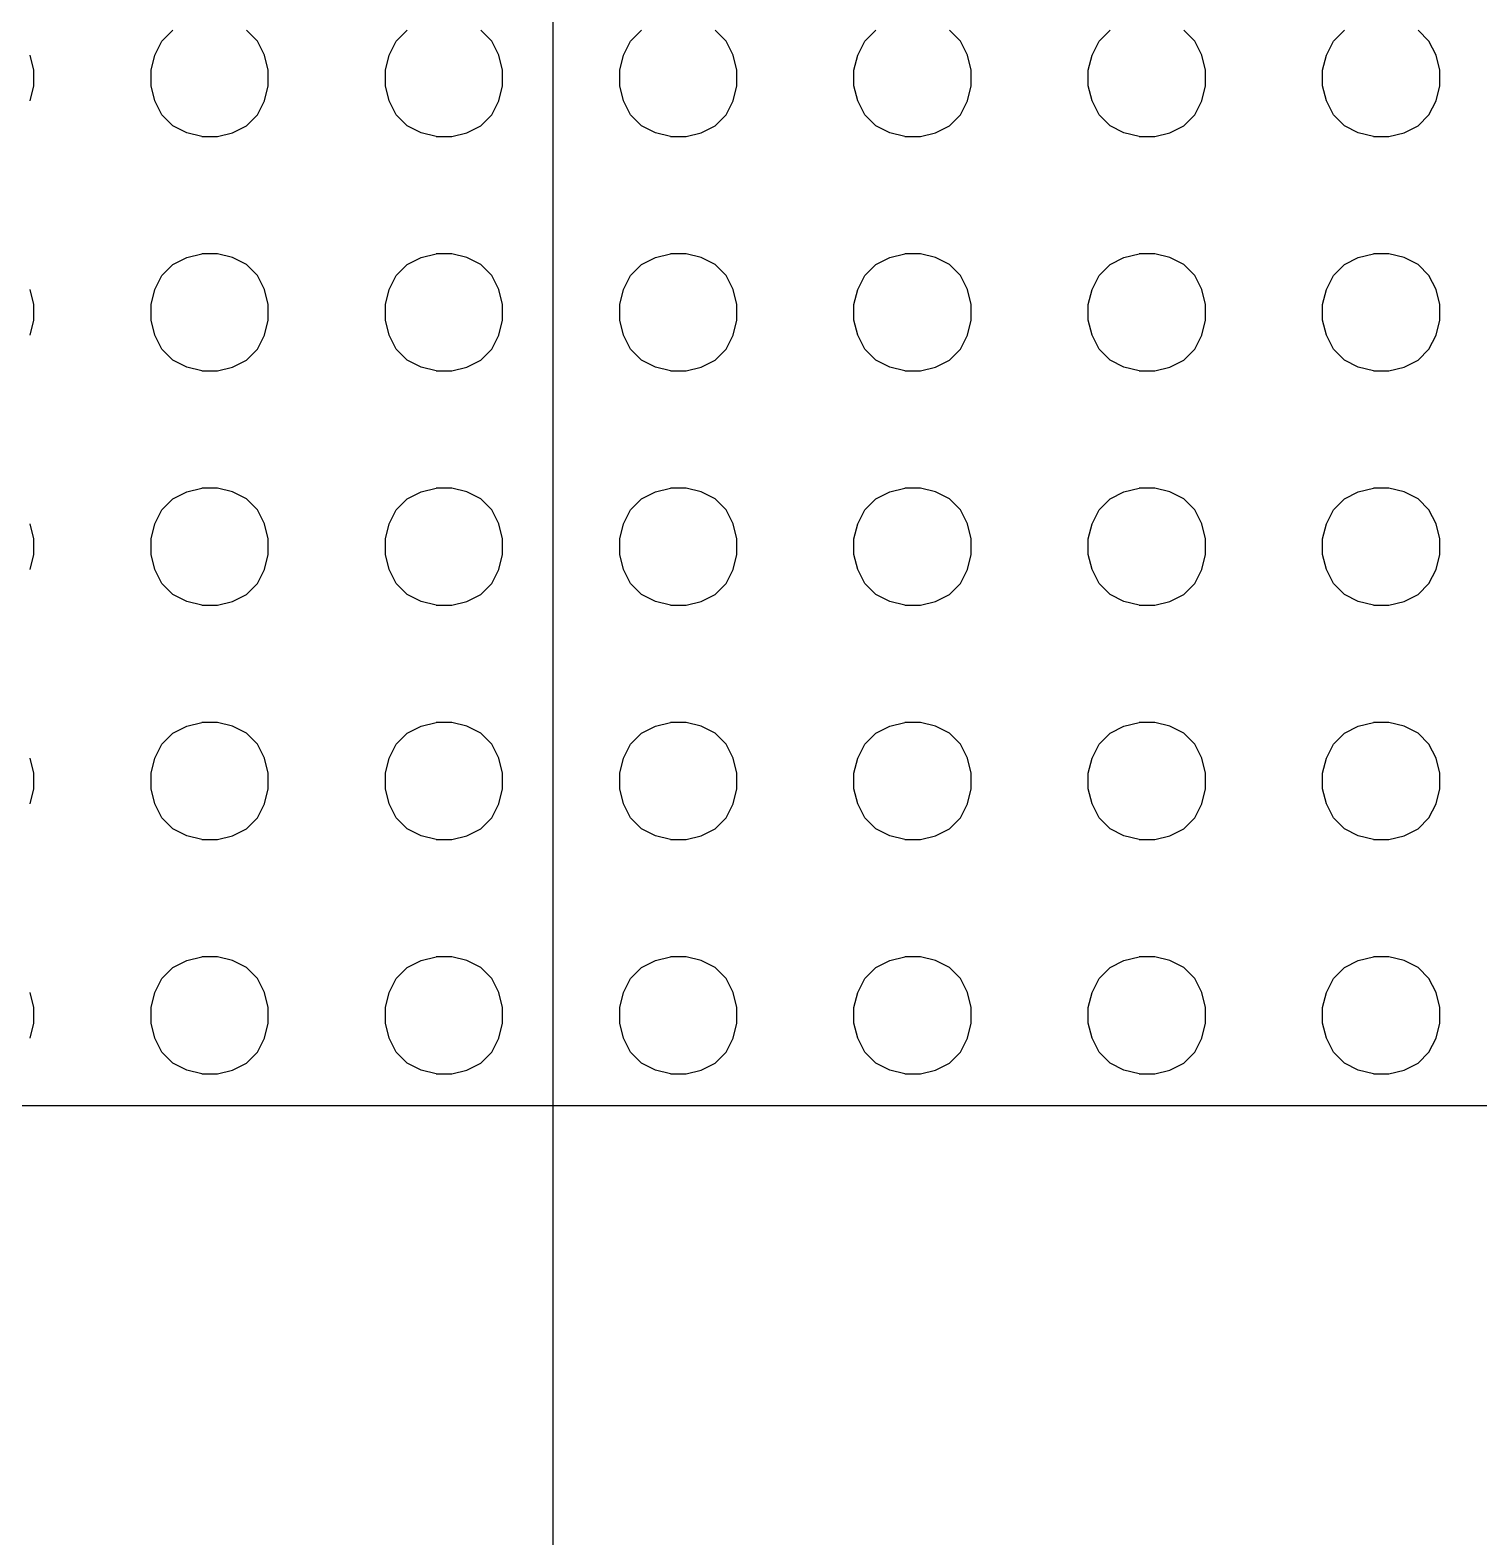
# Model space of a CAD drawing. Header units: inches. Extents: x -1316 to 22433, y -200 to 8737.
# Drawn here: x 153.516 to 155.369, y 564.681 to 566.609 of the extents above; entities that cross this region are included whole.
import ezdxf

# ---------------------------------------------------------------- set-up
doc = ezdxf.new("R2010")
doc.units = ezdxf.units.IN
doc.header["$LTSCALE"] = 10
doc.header["$MEASUREMENT"] = 0
doc.layers.get('0').update_dxf_attribs({"linetype": 'CONTINUOUS'})
for name, color, linetype in [('HATCH', 5, 'CONTINUOUS'), ('S-HDWR', 104, 'CONTINUOUS'), ('S-ROOF', 2, 'CONTINUOUS'), ('S-WALL', 6, 'CONTINUOUS'), ('WALL', 7, 'CONTINUOUS')]:
    doc.layers.add(name, color=color, linetype=linetype)

# ---------------------------------------------------------------- blocks, each defined once
blk = doc.blocks.new('*X345')
at = {"color": 0}
for p, q in [((313.2773, 23.9105), (313.2914, 23.9246)), ((313.3997, 23.9105), (313.3856, 23.9246)), ((313.577, 23.9105), (313.5911, 23.9246)), ((313.6994, 23.9105), (313.6853, 23.9246)), ((313.8767, 23.9105), (313.8908, 23.9246)), ((313.9991, 23.9105), (313.985, 23.9246)), ((314.1765, 23.9105), (314.1906, 23.9246)), ((314.2989, 23.9105), (314.2848, 23.9246)), ((314.4762, 23.9105), (314.4903, 23.9246)), ((314.5986, 23.9105), (314.5845, 23.9246)), ((314.776, 23.9105), (314.79, 23.9246)), ((314.8983, 23.9105), (314.8843, 23.9246)), ((313.2684, 23.8927), (313.2773, 23.9105)), ((313.4086, 23.8927), (313.3997, 23.9105)), ((313.5681, 23.8927), (313.577, 23.9105)), ((313.7083, 23.8927), (313.6994, 23.9105)), ((313.8678, 23.8927), (313.8767, 23.9105)), ((314.008, 23.8927), (313.9991, 23.9105)), ((314.1676, 23.8927), (314.1765, 23.9105)), ((314.3078, 23.8927), (314.2989, 23.9105)), ((314.4673, 23.8927), (314.4762, 23.9105)), ((314.6075, 23.8927), (314.5986, 23.9105)), ((314.767, 23.8927), (314.776, 23.9105)), ((314.9073, 23.8927), (314.8983, 23.9105)), ((313.1137, 23.8734), (313.1088, 23.8927)), ((313.2635, 23.8734), (313.2684, 23.8927)), ((313.4134, 23.8734), (313.4086, 23.8927)), ((313.5633, 23.8734), (313.5681, 23.8927)), ((313.7131, 23.8734), (313.7083, 23.8927)), ((313.863, 23.8734), (313.8678, 23.8927)), ((314.0129, 23.8734), (314.008, 23.8927)), ((314.1627, 23.8734), (314.1676, 23.8927)), ((314.3126, 23.8734), (314.3078, 23.8927)), ((314.4625, 23.8734), (314.4673, 23.8927)), ((314.6123, 23.8734), (314.6075, 23.8927)), ((314.7622, 23.8734), (314.767, 23.8927)), ((314.9121, 23.8734), (314.9073, 23.8927)), ((313.1137, 23.8535), (313.1137, 23.8734)), ((313.2635, 23.8535), (313.2635, 23.8734)), ((313.4134, 23.8535), (313.4134, 23.8734)), ((313.5633, 23.8535), (313.5633, 23.8734)), ((313.7131, 23.8535), (313.7131, 23.8734)), ((313.863, 23.8535), (313.863, 23.8734)), ((314.0129, 23.8535), (314.0129, 23.8734)), ((314.1627, 23.8535), (314.1627, 23.8734)), ((314.3126, 23.8535), (314.3126, 23.8734)), ((314.4625, 23.8535), (314.4625, 23.8734)), ((314.6123, 23.8535), (314.6123, 23.8734)), ((314.7622, 23.8535), (314.7622, 23.8734)), ((314.9121, 23.8535), (314.9121, 23.8734)), ((313.1088, 23.8341), (313.1137, 23.8535)), ((313.2684, 23.8341), (313.2635, 23.8535)), ((313.4086, 23.8341), (313.4134, 23.8535)), ((313.5681, 23.8341), (313.5633, 23.8535)), ((313.7083, 23.8341), (313.7131, 23.8535)), ((313.8678, 23.8341), (313.863, 23.8535)), ((314.008, 23.8341), (314.0129, 23.8535)), ((314.1676, 23.8341), (314.1627, 23.8535)), ((314.3078, 23.8341), (314.3126, 23.8535)), ((314.4673, 23.8341), (314.4625, 23.8535)), ((314.6075, 23.8341), (314.6123, 23.8535)), ((314.767, 23.8341), (314.7622, 23.8535)), ((314.9073, 23.8341), (314.9121, 23.8535)), ((313.2773, 23.8163), (313.2684, 23.8341)), ((313.3997, 23.8163), (313.4086, 23.8341)), ((313.577, 23.8163), (313.5681, 23.8341)), ((313.6994, 23.8163), (313.7083, 23.8341)), ((313.8767, 23.8163), (313.8678, 23.8341)), ((313.9991, 23.8163), (314.008, 23.8341)), ((314.1765, 23.8163), (314.1676, 23.8341)), ((314.2989, 23.8163), (314.3078, 23.8341)), ((314.4762, 23.8163), (314.4673, 23.8341)), ((314.5986, 23.8163), (314.6075, 23.8341)), ((314.776, 23.8163), (314.767, 23.8341)), ((314.8983, 23.8163), (314.9073, 23.8341)), ((313.2914, 23.8022), (313.2773, 23.8163)), ((313.3856, 23.8022), (313.3997, 23.8163)), ((313.5911, 23.8022), (313.577, 23.8163)), ((313.6853, 23.8022), (313.6994, 23.8163)), ((313.8908, 23.8022), (313.8767, 23.8163)), ((313.985, 23.8022), (313.9991, 23.8163)), ((314.1906, 23.8022), (314.1765, 23.8163)), ((314.2848, 23.8022), (314.2989, 23.8163)), ((314.4903, 23.8022), (314.4762, 23.8163)), ((314.5845, 23.8022), (314.5986, 23.8163)), ((314.79, 23.8022), (314.776, 23.8163)), ((314.8843, 23.8022), (314.8983, 23.8163)), ((313.3092, 23.7933), (313.2914, 23.8022)), ((313.3285, 23.7885), (313.3092, 23.7933)), ((313.3285, 23.7885), (313.3484, 23.7885)), ((313.3484, 23.7885), (313.3677, 23.7933)), ((313.3677, 23.7933), (313.3856, 23.8022)), ((313.6089, 23.7933), (313.5911, 23.8022)), ((313.6282, 23.7885), (313.6089, 23.7933)), ((313.6282, 23.7885), (313.6482, 23.7885)), ((313.6482, 23.7885), (313.6675, 23.7933)), ((313.6675, 23.7933), (313.6853, 23.8022)), ((313.9086, 23.7933), (313.8908, 23.8022)), ((313.928, 23.7885), (313.9086, 23.7933)), ((313.928, 23.7885), (313.9479, 23.7885)), ((313.9479, 23.7885), (313.9672, 23.7933)), ((313.9672, 23.7933), (313.985, 23.8022)), ((314.2084, 23.7933), (314.1906, 23.8022)), ((314.2277, 23.7885), (314.2084, 23.7933)), ((314.2277, 23.7885), (314.2476, 23.7885)), ((314.2476, 23.7885), (314.267, 23.7933)), ((314.267, 23.7933), (314.2848, 23.8022)), ((314.5081, 23.7933), (314.4903, 23.8022)), ((314.5275, 23.7885), (314.5081, 23.7933)), ((314.5275, 23.7885), (314.5474, 23.7885)), ((314.5474, 23.7885), (314.5667, 23.7933)), ((314.5667, 23.7933), (314.5845, 23.8022)), ((314.8079, 23.7933), (314.79, 23.8022)), ((314.8272, 23.7885), (314.8079, 23.7933)), ((314.8272, 23.7885), (314.8471, 23.7885)), ((314.8471, 23.7885), (314.8664, 23.7933)), ((314.8664, 23.7933), (314.8843, 23.8022)), ((313.2914, 23.6249), (313.3092, 23.6338)), ((313.3092, 23.6338), (313.3285, 23.6386)), ((313.3484, 23.6386), (313.3285, 23.6386)), ((313.3677, 23.6338), (313.3484, 23.6386)), ((313.3856, 23.6249), (313.3677, 23.6338)), ((313.5911, 23.6249), (313.6089, 23.6338)), ((313.6089, 23.6338), (313.6282, 23.6386)), ((313.6482, 23.6386), (313.6282, 23.6386)), ((313.6675, 23.6338), (313.6482, 23.6386)), ((313.6853, 23.6249), (313.6675, 23.6338)), ((313.8908, 23.6249), (313.9086, 23.6338)), ((313.9086, 23.6338), (313.928, 23.6386)), ((313.9479, 23.6386), (313.928, 23.6386)), ((313.9672, 23.6338), (313.9479, 23.6386)), ((313.985, 23.6249), (313.9672, 23.6338)), ((314.1906, 23.6249), (314.2084, 23.6338)), ((314.2084, 23.6338), (314.2277, 23.6386)), ((314.2476, 23.6386), (314.2277, 23.6386)), ((314.267, 23.6338), (314.2476, 23.6386)), ((314.2848, 23.6249), (314.267, 23.6338)), ((314.4903, 23.6249), (314.5081, 23.6338)), ((314.5081, 23.6338), (314.5275, 23.6386)), ((314.5474, 23.6386), (314.5275, 23.6386)), ((314.5667, 23.6338), (314.5474, 23.6386)), ((314.5845, 23.6249), (314.5667, 23.6338)), ((314.79, 23.6249), (314.8079, 23.6338)), ((314.8079, 23.6338), (314.8272, 23.6386)), ((314.8471, 23.6386), (314.8272, 23.6386)), ((314.8664, 23.6338), (314.8471, 23.6386)), ((314.8843, 23.6249), (314.8664, 23.6338)), ((313.2684, 23.593), (313.2773, 23.6108)), ((313.2773, 23.6108), (313.2914, 23.6249)), ((313.3997, 23.6108), (313.3856, 23.6249)), ((313.4086, 23.593), (313.3997, 23.6108)), ((313.5681, 23.593), (313.577, 23.6108)), ((313.577, 23.6108), (313.5911, 23.6249)), ((313.6994, 23.6108), (313.6853, 23.6249)), ((313.7083, 23.593), (313.6994, 23.6108)), ((313.8678, 23.593), (313.8767, 23.6108)), ((313.8767, 23.6108), (313.8908, 23.6249)), ((313.9991, 23.6108), (313.985, 23.6249)), ((314.008, 23.593), (313.9991, 23.6108)), ((314.1676, 23.593), (314.1765, 23.6108)), ((314.1765, 23.6108), (314.1906, 23.6249)), ((314.2989, 23.6108), (314.2848, 23.6249)), ((314.3078, 23.593), (314.2989, 23.6108)), ((314.4673, 23.593), (314.4762, 23.6108)), ((314.4762, 23.6108), (314.4903, 23.6249)), ((314.5986, 23.6108), (314.5845, 23.6249)), ((314.6075, 23.593), (314.5986, 23.6108)), ((314.767, 23.593), (314.776, 23.6108)), ((314.776, 23.6108), (314.79, 23.6249)), ((314.8983, 23.6108), (314.8843, 23.6249)), ((314.9073, 23.593), (314.8983, 23.6108)), ((313.1137, 23.5736), (313.1088, 23.593)), ((313.2635, 23.5736), (313.2684, 23.593)), ((313.4134, 23.5736), (313.4086, 23.593)), ((313.5633, 23.5736), (313.5681, 23.593)), ((313.7131, 23.5736), (313.7083, 23.593)), ((313.863, 23.5736), (313.8678, 23.593)), ((314.0129, 23.5736), (314.008, 23.593)), ((314.1627, 23.5736), (314.1676, 23.593)), ((314.3126, 23.5736), (314.3078, 23.593)), ((314.4625, 23.5736), (314.4673, 23.593)), ((314.6123, 23.5736), (314.6075, 23.593)), ((314.7622, 23.5736), (314.767, 23.593)), ((314.9121, 23.5736), (314.9073, 23.593)), ((313.1137, 23.5537), (313.1137, 23.5736)), ((313.2635, 23.5537), (313.2635, 23.5736)), ((313.4134, 23.5537), (313.4134, 23.5736)), ((313.5633, 23.5537), (313.5633, 23.5736)), ((313.7131, 23.5537), (313.7131, 23.5736)), ((313.863, 23.5537), (313.863, 23.5736)), ((314.0129, 23.5537), (314.0129, 23.5736)), ((314.1627, 23.5537), (314.1627, 23.5736)), ((314.3126, 23.5537), (314.3126, 23.5736)), ((314.4625, 23.5537), (314.4625, 23.5736)), ((314.6123, 23.5537), (314.6123, 23.5736)), ((314.7622, 23.5537), (314.7622, 23.5736)), ((314.9121, 23.5537), (314.9121, 23.5736)), ((313.1088, 23.5344), (313.1137, 23.5537)), ((313.2684, 23.5344), (313.2635, 23.5537)), ((313.4086, 23.5344), (313.4134, 23.5537)), ((313.5681, 23.5344), (313.5633, 23.5537)), ((313.7083, 23.5344), (313.7131, 23.5537)), ((313.8678, 23.5344), (313.863, 23.5537)), ((314.008, 23.5344), (314.0129, 23.5537)), ((314.1676, 23.5344), (314.1627, 23.5537)), ((314.3078, 23.5344), (314.3126, 23.5537)), ((314.4673, 23.5344), (314.4625, 23.5537)), ((314.6075, 23.5344), (314.6123, 23.5537)), ((314.767, 23.5344), (314.7622, 23.5537)), ((314.9073, 23.5344), (314.9121, 23.5537)), ((313.2773, 23.5166), (313.2684, 23.5344)), ((313.3997, 23.5166), (313.4086, 23.5344)), ((313.577, 23.5166), (313.5681, 23.5344)), ((313.6994, 23.5166), (313.7083, 23.5344)), ((313.8767, 23.5166), (313.8678, 23.5344)), ((313.9991, 23.5166), (314.008, 23.5344)), ((314.1765, 23.5166), (314.1676, 23.5344)), ((314.2989, 23.5166), (314.3078, 23.5344)), ((314.4762, 23.5166), (314.4673, 23.5344)), ((314.5986, 23.5166), (314.6075, 23.5344)), ((314.776, 23.5166), (314.767, 23.5344)), ((314.8983, 23.5166), (314.9073, 23.5344)), ((313.2914, 23.5025), (313.2773, 23.5166)), ((313.3856, 23.5025), (313.3997, 23.5166)), ((313.5911, 23.5025), (313.577, 23.5166)), ((313.6853, 23.5025), (313.6994, 23.5166)), ((313.8908, 23.5025), (313.8767, 23.5166)), ((313.985, 23.5025), (313.9991, 23.5166)), ((314.1906, 23.5025), (314.1765, 23.5166)), ((314.2848, 23.5025), (314.2989, 23.5166)), ((314.4903, 23.5025), (314.4762, 23.5166)), ((314.5845, 23.5025), (314.5986, 23.5166)), ((314.79, 23.5025), (314.776, 23.5166)), ((314.8843, 23.5025), (314.8983, 23.5166)), ((313.3092, 23.4936), (313.2914, 23.5025)), ((313.3677, 23.4936), (313.3856, 23.5025)), ((313.6089, 23.4936), (313.5911, 23.5025)), ((313.6675, 23.4936), (313.6853, 23.5025)), ((313.9086, 23.4936), (313.8908, 23.5025)), ((313.9672, 23.4936), (313.985, 23.5025)), ((314.2084, 23.4936), (314.1906, 23.5025)), ((314.267, 23.4936), (314.2848, 23.5025)), ((314.5081, 23.4936), (314.4903, 23.5025)), ((314.5667, 23.4936), (314.5845, 23.5025)), ((314.8079, 23.4936), (314.79, 23.5025)), ((314.8664, 23.4936), (314.8843, 23.5025)), ((313.3285, 23.4887), (313.3092, 23.4936)), ((313.3285, 23.4887), (313.3484, 23.4887)), ((313.3484, 23.4887), (313.3677, 23.4936)), ((313.6282, 23.4887), (313.6089, 23.4936)), ((313.6282, 23.4887), (313.6482, 23.4887)), ((313.6482, 23.4887), (313.6675, 23.4936)), ((313.928, 23.4887), (313.9086, 23.4936)), ((313.928, 23.4887), (313.9479, 23.4887)), ((313.9479, 23.4887), (313.9672, 23.4936)), ((314.2277, 23.4887), (314.2084, 23.4936)), ((314.2277, 23.4887), (314.2476, 23.4887)), ((314.2476, 23.4887), (314.267, 23.4936)), ((314.5275, 23.4887), (314.5081, 23.4936)), ((314.5275, 23.4887), (314.5474, 23.4887)), ((314.5474, 23.4887), (314.5667, 23.4936)), ((314.8272, 23.4887), (314.8079, 23.4936)), ((314.8272, 23.4887), (314.8471, 23.4887)), ((314.8471, 23.4887), (314.8664, 23.4936)), ((313.2773, 23.311), (313.2914, 23.3251)), ((313.2914, 23.3251), (313.3092, 23.334)), ((313.3092, 23.334), (313.3285, 23.3389)), ((313.3484, 23.3389), (313.3285, 23.3389)), ((313.3677, 23.334), (313.3484, 23.3389)), ((313.3856, 23.3251), (313.3677, 23.334)), ((313.3997, 23.311), (313.3856, 23.3251)), ((313.577, 23.311), (313.5911, 23.3251)), ((313.5911, 23.3251), (313.6089, 23.334)), ((313.6089, 23.334), (313.6282, 23.3389)), ((313.6482, 23.3389), (313.6282, 23.3389)), ((313.6675, 23.334), (313.6482, 23.3389)), ((313.6853, 23.3251), (313.6675, 23.334)), ((313.6994, 23.311), (313.6853, 23.3251)), ((313.8767, 23.311), (313.8908, 23.3251)), ((313.8908, 23.3251), (313.9086, 23.334)), ((313.9086, 23.334), (313.928, 23.3389)), ((313.9479, 23.3389), (313.928, 23.3389)), ((313.9672, 23.334), (313.9479, 23.3389)), ((313.985, 23.3251), (313.9672, 23.334)), ((313.9991, 23.311), (313.985, 23.3251)), ((314.1765, 23.311), (314.1906, 23.3251)), ((314.1906, 23.3251), (314.2084, 23.334)), ((314.2084, 23.334), (314.2277, 23.3389)), ((314.2476, 23.3389), (314.2277, 23.3389)), ((314.267, 23.334), (314.2476, 23.3389)), ((314.2848, 23.3251), (314.267, 23.334)), ((314.2989, 23.311), (314.2848, 23.3251)), ((314.4762, 23.311), (314.4903, 23.3251)), ((314.4903, 23.3251), (314.5081, 23.334)), ((314.5081, 23.334), (314.5275, 23.3389)), ((314.5474, 23.3389), (314.5275, 23.3389)), ((314.5667, 23.334), (314.5474, 23.3389)), ((314.5845, 23.3251), (314.5667, 23.334)), ((314.5986, 23.311), (314.5845, 23.3251)), ((314.776, 23.311), (314.79, 23.3251)), ((314.79, 23.3251), (314.8079, 23.334)), ((314.8079, 23.334), (314.8272, 23.3389)), ((314.8471, 23.3389), (314.8272, 23.3389)), ((314.8664, 23.334), (314.8471, 23.3389)), ((314.8843, 23.3251), (314.8664, 23.334)), ((314.8983, 23.311), (314.8843, 23.3251)), ((313.2684, 23.2932), (313.2773, 23.311)), ((313.4086, 23.2932), (313.3997, 23.311)), ((313.5681, 23.2932), (313.577, 23.311)), ((313.7083, 23.2932), (313.6994, 23.311)), ((313.8678, 23.2932), (313.8767, 23.311)), ((314.008, 23.2932), (313.9991, 23.311)), ((314.1676, 23.2932), (314.1765, 23.311)), ((314.3078, 23.2932), (314.2989, 23.311)), ((314.4673, 23.2932), (314.4762, 23.311)), ((314.6075, 23.2932), (314.5986, 23.311)), ((314.767, 23.2932), (314.776, 23.311)), ((314.9073, 23.2932), (314.8983, 23.311)), ((313.1137, 23.2739), (313.1088, 23.2932)), ((313.2635, 23.2739), (313.2684, 23.2932)), ((313.4134, 23.2739), (313.4086, 23.2932)), ((313.5633, 23.2739), (313.5681, 23.2932)), ((313.7131, 23.2739), (313.7083, 23.2932)), ((313.863, 23.2739), (313.8678, 23.2932)), ((314.0129, 23.2739), (314.008, 23.2932)), ((314.1627, 23.2739), (314.1676, 23.2932)), ((314.3126, 23.2739), (314.3078, 23.2932)), ((314.4625, 23.2739), (314.4673, 23.2932)), ((314.6123, 23.2739), (314.6075, 23.2932)), ((314.7622, 23.2739), (314.767, 23.2932)), ((314.9121, 23.2739), (314.9073, 23.2932)), ((313.1137, 23.254), (313.1137, 23.2739)), ((313.2635, 23.254), (313.2635, 23.2739)), ((313.4134, 23.254), (313.4134, 23.2739)), ((313.5633, 23.254), (313.5633, 23.2739)), ((313.7131, 23.254), (313.7131, 23.2739)), ((313.863, 23.254), (313.863, 23.2739)), ((314.0129, 23.254), (314.0129, 23.2739)), ((314.1627, 23.254), (314.1627, 23.2739)), ((314.3126, 23.254), (314.3126, 23.2739)), ((314.4625, 23.254), (314.4625, 23.2739)), ((314.6123, 23.254), (314.6123, 23.2739)), ((314.7622, 23.254), (314.7622, 23.2739)), ((314.9121, 23.254), (314.9121, 23.2739)), ((313.1088, 23.2346), (313.1137, 23.254)), ((313.2684, 23.2346), (313.2635, 23.254)), ((313.4086, 23.2346), (313.4134, 23.254)), ((313.5681, 23.2346), (313.5633, 23.254)), ((313.7083, 23.2346), (313.7131, 23.254)), ((313.8678, 23.2346), (313.863, 23.254)), ((314.008, 23.2346), (314.0129, 23.254)), ((314.1676, 23.2346), (314.1627, 23.254)), ((314.3078, 23.2346), (314.3126, 23.254)), ((314.4673, 23.2346), (314.4625, 23.254)), ((314.6075, 23.2346), (314.6123, 23.254)), ((314.767, 23.2346), (314.7622, 23.254)), ((314.9073, 23.2346), (314.9121, 23.254)), ((313.2773, 23.2168), (313.2684, 23.2346)), ((313.3997, 23.2168), (313.4086, 23.2346)), ((313.577, 23.2168), (313.5681, 23.2346)), ((313.6994, 23.2168), (313.7083, 23.2346)), ((313.8767, 23.2168), (313.8678, 23.2346)), ((313.9991, 23.2168), (314.008, 23.2346)), ((314.1765, 23.2168), (314.1676, 23.2346)), ((314.2989, 23.2168), (314.3078, 23.2346)), ((314.4762, 23.2168), (314.4673, 23.2346)), ((314.5986, 23.2168), (314.6075, 23.2346)), ((314.776, 23.2168), (314.767, 23.2346)), ((314.8983, 23.2168), (314.9073, 23.2346)), ((313.2914, 23.2027), (313.2773, 23.2168)), ((313.3856, 23.2027), (313.3997, 23.2168)), ((313.5911, 23.2027), (313.577, 23.2168)), ((313.6853, 23.2027), (313.6994, 23.2168)), ((313.8908, 23.2027), (313.8767, 23.2168)), ((313.985, 23.2027), (313.9991, 23.2168)), ((314.1906, 23.2027), (314.1765, 23.2168)), ((314.2848, 23.2027), (314.2989, 23.2168)), ((314.4903, 23.2027), (314.4762, 23.2168)), ((314.5845, 23.2027), (314.5986, 23.2168)), ((314.79, 23.2027), (314.776, 23.2168)), ((314.8843, 23.2027), (314.8983, 23.2168)), ((313.3092, 23.1938), (313.2914, 23.2027)), ((313.3285, 23.189), (313.3092, 23.1938)), ((313.3285, 23.189), (313.3484, 23.189)), ((313.3484, 23.189), (313.3677, 23.1938)), ((313.3677, 23.1938), (313.3856, 23.2027)), ((313.6089, 23.1938), (313.5911, 23.2027)), ((313.6282, 23.189), (313.6089, 23.1938)), ((313.6282, 23.189), (313.6482, 23.189)), ((313.6482, 23.189), (313.6675, 23.1938)), ((313.6675, 23.1938), (313.6853, 23.2027)), ((313.9086, 23.1938), (313.8908, 23.2027)), ((313.928, 23.189), (313.9086, 23.1938)), ((313.928, 23.189), (313.9479, 23.189)), ((313.9479, 23.189), (313.9672, 23.1938)), ((313.9672, 23.1938), (313.985, 23.2027)), ((314.2084, 23.1938), (314.1906, 23.2027)), ((314.2277, 23.189), (314.2084, 23.1938)), ((314.2277, 23.189), (314.2476, 23.189)), ((314.2476, 23.189), (314.267, 23.1938)), ((314.267, 23.1938), (314.2848, 23.2027)), ((314.5081, 23.1938), (314.4903, 23.2027)), ((314.5275, 23.189), (314.5081, 23.1938)), ((314.5275, 23.189), (314.5474, 23.189)), ((314.5474, 23.189), (314.5667, 23.1938)), ((314.5667, 23.1938), (314.5845, 23.2027)), ((314.8079, 23.1938), (314.79, 23.2027)), ((314.8272, 23.189), (314.8079, 23.1938)), ((314.8272, 23.189), (314.8471, 23.189)), ((314.8471, 23.189), (314.8664, 23.1938)), ((314.8664, 23.1938), (314.8843, 23.2027)), ((313.2914, 23.0254), (313.3092, 23.0343)), ((313.3092, 23.0343), (313.3285, 23.0391)), ((313.3484, 23.0391), (313.3285, 23.0391)), ((313.3677, 23.0343), (313.3484, 23.0391)), ((313.3856, 23.0254), (313.3677, 23.0343)), ((313.5911, 23.0254), (313.6089, 23.0343)), ((313.6089, 23.0343), (313.6282, 23.0391)), ((313.6482, 23.0391), (313.6282, 23.0391)), ((313.6675, 23.0343), (313.6482, 23.0391)), ((313.6853, 23.0254), (313.6675, 23.0343)), ((313.8908, 23.0254), (313.9086, 23.0343)), ((313.9086, 23.0343), (313.928, 23.0391)), ((313.9479, 23.0391), (313.928, 23.0391)), ((313.9672, 23.0343), (313.9479, 23.0391)), ((313.985, 23.0254), (313.9672, 23.0343)), ((314.1906, 23.0254), (314.2084, 23.0343)), ((314.2084, 23.0343), (314.2277, 23.0391)), ((314.2476, 23.0391), (314.2277, 23.0391)), ((314.267, 23.0343), (314.2476, 23.0391)), ((314.2848, 23.0254), (314.267, 23.0343)), ((314.4903, 23.0254), (314.5081, 23.0343)), ((314.5081, 23.0343), (314.5275, 23.0391)), ((314.5474, 23.0391), (314.5275, 23.0391)), ((314.5667, 23.0343), (314.5474, 23.0391)), ((314.5845, 23.0254), (314.5667, 23.0343)), ((314.79, 23.0254), (314.8079, 23.0343)), ((314.8079, 23.0343), (314.8272, 23.0391)), ((314.8471, 23.0391), (314.8272, 23.0391)), ((314.8664, 23.0343), (314.8471, 23.0391)), ((314.8843, 23.0254), (314.8664, 23.0343)), ((313.2773, 23.0113), (313.2914, 23.0254)), ((313.3997, 23.0113), (313.3856, 23.0254)), ((313.577, 23.0113), (313.5911, 23.0254)), ((313.6994, 23.0113), (313.6853, 23.0254)), ((313.8767, 23.0113), (313.8908, 23.0254)), ((313.9991, 23.0113), (313.985, 23.0254)), ((314.1765, 23.0113), (314.1906, 23.0254)), ((314.2989, 23.0113), (314.2848, 23.0254)), ((314.4762, 23.0113), (314.4903, 23.0254)), ((314.5986, 23.0113), (314.5845, 23.0254)), ((314.776, 23.0113), (314.79, 23.0254)), ((314.8983, 23.0113), (314.8843, 23.0254)), ((313.1137, 22.9742), (313.1088, 22.9935)), ((313.2635, 22.9742), (313.2684, 22.9935)), ((313.2684, 22.9935), (313.2773, 23.0113)), ((313.4086, 22.9935), (313.3997, 23.0113)), ((313.4134, 22.9742), (313.4086, 22.9935)), ((313.5633, 22.9742), (313.5681, 22.9935)), ((313.5681, 22.9935), (313.577, 23.0113)), ((313.7083, 22.9935), (313.6994, 23.0113)), ((313.7131, 22.9742), (313.7083, 22.9935)), ((313.863, 22.9742), (313.8678, 22.9935)), ((313.8678, 22.9935), (313.8767, 23.0113)), ((314.008, 22.9935), (313.9991, 23.0113)), ((314.0129, 22.9742), (314.008, 22.9935)), ((314.1627, 22.9742), (314.1676, 22.9935)), ((314.1676, 22.9935), (314.1765, 23.0113)), ((314.3078, 22.9935), (314.2989, 23.0113)), ((314.3126, 22.9742), (314.3078, 22.9935)), ((314.4625, 22.9742), (314.4673, 22.9935)), ((314.4673, 22.9935), (314.4762, 23.0113)), ((314.6075, 22.9935), (314.5986, 23.0113)), ((314.6123, 22.9742), (314.6075, 22.9935)), ((314.7622, 22.9742), (314.767, 22.9935)), ((314.767, 22.9935), (314.776, 23.0113)), ((314.9073, 22.9935), (314.8983, 23.0113)), ((314.9121, 22.9742), (314.9073, 22.9935)), ((313.1137, 22.9542), (313.1137, 22.9742)), ((313.2635, 22.9542), (313.2635, 22.9742)), ((313.4134, 22.9542), (313.4134, 22.9742)), ((313.5633, 22.9542), (313.5633, 22.9742)), ((313.7131, 22.9542), (313.7131, 22.9742)), ((313.863, 22.9542), (313.863, 22.9742)), ((314.0129, 22.9542), (314.0129, 22.9742)), ((314.1627, 22.9542), (314.1627, 22.9742)), ((314.3126, 22.9542), (314.3126, 22.9742)), ((314.4625, 22.9542), (314.4625, 22.9742)), ((314.6123, 22.9542), (314.6123, 22.9742)), ((314.7622, 22.9542), (314.7622, 22.9742)), ((314.9121, 22.9542), (314.9121, 22.9742)), ((313.1088, 22.9349), (313.1137, 22.9542)), ((313.2684, 22.9349), (313.2635, 22.9542)), ((313.4086, 22.9349), (313.4134, 22.9542)), ((313.5681, 22.9349), (313.5633, 22.9542)), ((313.7083, 22.9349), (313.7131, 22.9542)), ((313.8678, 22.9349), (313.863, 22.9542)), ((314.008, 22.9349), (314.0129, 22.9542)), ((314.1676, 22.9349), (314.1627, 22.9542)), ((314.3078, 22.9349), (314.3126, 22.9542)), ((314.4673, 22.9349), (314.4625, 22.9542)), ((314.6075, 22.9349), (314.6123, 22.9542)), ((314.767, 22.9349), (314.7622, 22.9542)), ((314.9073, 22.9349), (314.9121, 22.9542)), ((313.2773, 22.9171), (313.2684, 22.9349)), ((313.2914, 22.903), (313.2773, 22.9171)), ((313.3856, 22.903), (313.3997, 22.9171)), ((313.3997, 22.9171), (313.4086, 22.9349)), ((313.577, 22.9171), (313.5681, 22.9349)), ((313.5911, 22.903), (313.577, 22.9171)), ((313.6853, 22.903), (313.6994, 22.9171)), ((313.6994, 22.9171), (313.7083, 22.9349)), ((313.8767, 22.9171), (313.8678, 22.9349)), ((313.8908, 22.903), (313.8767, 22.9171)), ((313.985, 22.903), (313.9991, 22.9171)), ((313.9991, 22.9171), (314.008, 22.9349)), ((314.1765, 22.9171), (314.1676, 22.9349)), ((314.1906, 22.903), (314.1765, 22.9171)), ((314.2848, 22.903), (314.2989, 22.9171)), ((314.2989, 22.9171), (314.3078, 22.9349)), ((314.4762, 22.9171), (314.4673, 22.9349)), ((314.4903, 22.903), (314.4762, 22.9171)), ((314.5845, 22.903), (314.5986, 22.9171)), ((314.5986, 22.9171), (314.6075, 22.9349)), ((314.776, 22.9171), (314.767, 22.9349)), ((314.79, 22.903), (314.776, 22.9171)), ((314.8843, 22.903), (314.8983, 22.9171)), ((314.8983, 22.9171), (314.9073, 22.9349)), ((313.3092, 22.8941), (313.2914, 22.903)), ((313.3677, 22.8941), (313.3856, 22.903)), ((313.6089, 22.8941), (313.5911, 22.903)), ((313.6675, 22.8941), (313.6853, 22.903)), ((313.9086, 22.8941), (313.8908, 22.903)), ((313.9672, 22.8941), (313.985, 22.903)), ((314.2084, 22.8941), (314.1906, 22.903)), ((314.267, 22.8941), (314.2848, 22.903)), ((314.5081, 22.8941), (314.4903, 22.903)), ((314.5667, 22.8941), (314.5845, 22.903)), ((314.8079, 22.8941), (314.79, 22.903)), ((314.8664, 22.8941), (314.8843, 22.903)), ((313.3285, 22.8893), (313.3092, 22.8941)), ((313.3285, 22.8893), (313.3484, 22.8893)), ((313.3484, 22.8893), (313.3677, 22.8941)), ((313.6282, 22.8893), (313.6089, 22.8941)), ((313.6282, 22.8893), (313.6482, 22.8893)), ((313.6482, 22.8893), (313.6675, 22.8941)), ((313.928, 22.8893), (313.9086, 22.8941)), ((313.928, 22.8893), (313.9479, 22.8893)), ((313.9479, 22.8893), (313.9672, 22.8941)), ((314.2277, 22.8893), (314.2084, 22.8941)), ((314.2277, 22.8893), (314.2476, 22.8893)), ((314.2476, 22.8893), (314.267, 22.8941)), ((314.5275, 22.8893), (314.5081, 22.8941)), ((314.5275, 22.8893), (314.5474, 22.8893)), ((314.5474, 22.8893), (314.5667, 22.8941)), ((314.8272, 22.8893), (314.8079, 22.8941)), ((314.8272, 22.8893), (314.8471, 22.8893)), ((314.8471, 22.8893), (314.8664, 22.8941)), ((313.2773, 22.7116), (313.2914, 22.7257)), ((313.2914, 22.7257), (313.3092, 22.7346)), ((313.3092, 22.7346), (313.3285, 22.7394)), ((313.3484, 22.7394), (313.3285, 22.7394)), ((313.3677, 22.7346), (313.3484, 22.7394)), ((313.3856, 22.7257), (313.3677, 22.7346)), ((313.3997, 22.7116), (313.3856, 22.7257)), ((313.577, 22.7116), (313.5911, 22.7257)), ((313.5911, 22.7257), (313.6089, 22.7346)), ((313.6089, 22.7346), (313.6282, 22.7394)), ((313.6482, 22.7394), (313.6282, 22.7394)), ((313.6675, 22.7346), (313.6482, 22.7394)), ((313.6853, 22.7257), (313.6675, 22.7346)), ((313.6994, 22.7116), (313.6853, 22.7257)), ((313.8767, 22.7116), (313.8908, 22.7257)), ((313.8908, 22.7257), (313.9086, 22.7346)), ((313.9086, 22.7346), (313.928, 22.7394)), ((313.9479, 22.7394), (313.928, 22.7394)), ((313.9672, 22.7346), (313.9479, 22.7394)), ((313.985, 22.7257), (313.9672, 22.7346)), ((313.9991, 22.7116), (313.985, 22.7257)), ((314.1765, 22.7116), (314.1906, 22.7257)), ((314.1906, 22.7257), (314.2084, 22.7346)), ((314.2084, 22.7346), (314.2277, 22.7394)), ((314.2476, 22.7394), (314.2277, 22.7394)), ((314.267, 22.7346), (314.2476, 22.7394)), ((314.2848, 22.7257), (314.267, 22.7346)), ((314.2989, 22.7116), (314.2848, 22.7257)), ((314.4762, 22.7116), (314.4903, 22.7257)), ((314.4903, 22.7257), (314.5081, 22.7346)), ((314.5081, 22.7346), (314.5275, 22.7394)), ((314.5474, 22.7394), (314.5275, 22.7394)), ((314.5667, 22.7346), (314.5474, 22.7394)), ((314.5845, 22.7257), (314.5667, 22.7346)), ((314.5986, 22.7116), (314.5845, 22.7257)), ((314.776, 22.7116), (314.79, 22.7257)), ((314.79, 22.7257), (314.8079, 22.7346)), ((314.8079, 22.7346), (314.8272, 22.7394)), ((314.8471, 22.7394), (314.8272, 22.7394)), ((314.8664, 22.7346), (314.8471, 22.7394)), ((314.8843, 22.7257), (314.8664, 22.7346)), ((314.8983, 22.7116), (314.8843, 22.7257)), ((313.2684, 22.6937), (313.2773, 22.7116)), ((313.4086, 22.6937), (313.3997, 22.7116)), ((313.5681, 22.6937), (313.577, 22.7116)), ((313.7083, 22.6937), (313.6994, 22.7116)), ((313.8678, 22.6937), (313.8767, 22.7116)), ((314.008, 22.6937), (313.9991, 22.7116)), ((314.1676, 22.6937), (314.1765, 22.7116)), ((314.3078, 22.6937), (314.2989, 22.7116)), ((314.4673, 22.6937), (314.4762, 22.7116)), ((314.6075, 22.6937), (314.5986, 22.7116)), ((314.767, 22.6937), (314.776, 22.7116)), ((314.9073, 22.6937), (314.8983, 22.7116)), ((313.1137, 22.6744), (313.1088, 22.6937)), ((313.2635, 22.6744), (313.2684, 22.6937)), ((313.4134, 22.6744), (313.4086, 22.6937)), ((313.5633, 22.6744), (313.5681, 22.6937)), ((313.7131, 22.6744), (313.7083, 22.6937)), ((313.863, 22.6744), (313.8678, 22.6937)), ((314.0129, 22.6744), (314.008, 22.6937)), ((314.1627, 22.6744), (314.1676, 22.6937)), ((314.3126, 22.6744), (314.3078, 22.6937)), ((314.4625, 22.6744), (314.4673, 22.6937)), ((314.6123, 22.6744), (314.6075, 22.6937)), ((314.7622, 22.6744), (314.767, 22.6937)), ((314.9121, 22.6744), (314.9073, 22.6937)), ((313.1137, 22.6545), (313.1137, 22.6744)), ((313.2635, 22.6545), (313.2635, 22.6744)), ((313.4134, 22.6545), (313.4134, 22.6744)), ((313.5633, 22.6545), (313.5633, 22.6744)), ((313.7131, 22.6545), (313.7131, 22.6744)), ((313.863, 22.6545), (313.863, 22.6744)), ((314.0129, 22.6545), (314.0129, 22.6744)), ((314.1627, 22.6545), (314.1627, 22.6744)), ((314.3126, 22.6545), (314.3126, 22.6744)), ((314.4625, 22.6545), (314.4625, 22.6744)), ((314.6123, 22.6545), (314.6123, 22.6744)), ((314.7622, 22.6545), (314.7622, 22.6744)), ((314.9121, 22.6545), (314.9121, 22.6744)), ((313.1088, 22.6352), (313.1137, 22.6545)), ((313.2684, 22.6352), (313.2635, 22.6545)), ((313.4086, 22.6352), (313.4134, 22.6545)), ((313.5681, 22.6352), (313.5633, 22.6545)), ((313.7083, 22.6352), (313.7131, 22.6545)), ((313.8678, 22.6352), (313.863, 22.6545)), ((314.008, 22.6352), (314.0129, 22.6545)), ((314.1676, 22.6352), (314.1627, 22.6545)), ((314.3078, 22.6352), (314.3126, 22.6545)), ((314.4673, 22.6352), (314.4625, 22.6545)), ((314.6075, 22.6352), (314.6123, 22.6545)), ((314.767, 22.6352), (314.7622, 22.6545)), ((314.9073, 22.6352), (314.9121, 22.6545)), ((313.2773, 22.6174), (313.2684, 22.6352)), ((313.3997, 22.6174), (313.4086, 22.6352)), ((313.577, 22.6174), (313.5681, 22.6352)), ((313.6994, 22.6174), (313.7083, 22.6352)), ((313.8767, 22.6174), (313.8678, 22.6352)), ((313.9991, 22.6174), (314.008, 22.6352)), ((314.1765, 22.6174), (314.1676, 22.6352)), ((314.2989, 22.6174), (314.3078, 22.6352)), ((314.4762, 22.6174), (314.4673, 22.6352)), ((314.5986, 22.6174), (314.6075, 22.6352)), ((314.776, 22.6174), (314.767, 22.6352)), ((314.8983, 22.6174), (314.9073, 22.6352)), ((313.2914, 22.6033), (313.2773, 22.6174)), ((313.3856, 22.6033), (313.3997, 22.6174)), ((313.5911, 22.6033), (313.577, 22.6174)), ((313.6853, 22.6033), (313.6994, 22.6174)), ((313.8908, 22.6033), (313.8767, 22.6174)), ((313.985, 22.6033), (313.9991, 22.6174)), ((314.1906, 22.6033), (314.1765, 22.6174)), ((314.2848, 22.6033), (314.2989, 22.6174)), ((314.4903, 22.6033), (314.4762, 22.6174)), ((314.5845, 22.6033), (314.5986, 22.6174)), ((314.79, 22.6033), (314.776, 22.6174)), ((314.8843, 22.6033), (314.8983, 22.6174)), ((313.3092, 22.5944), (313.2914, 22.6033)), ((313.3285, 22.5895), (313.3092, 22.5944)), ((313.3285, 22.5895), (313.3484, 22.5895)), ((313.3484, 22.5895), (313.3677, 22.5944)), ((313.3677, 22.5944), (313.3856, 22.6033)), ((313.6089, 22.5944), (313.5911, 22.6033)), ((313.6282, 22.5895), (313.6089, 22.5944)), ((313.6282, 22.5895), (313.6482, 22.5895)), ((313.6482, 22.5895), (313.6675, 22.5944)), ((313.6675, 22.5944), (313.6853, 22.6033)), ((313.9086, 22.5944), (313.8908, 22.6033)), ((313.928, 22.5895), (313.9086, 22.5944)), ((313.928, 22.5895), (313.9479, 22.5895)), ((313.9479, 22.5895), (313.9672, 22.5944)), ((313.9672, 22.5944), (313.985, 22.6033)), ((314.2084, 22.5944), (314.1906, 22.6033)), ((314.2277, 22.5895), (314.2084, 22.5944)), ((314.2277, 22.5895), (314.2476, 22.5895)), ((314.2476, 22.5895), (314.267, 22.5944)), ((314.267, 22.5944), (314.2848, 22.6033)), ((314.5081, 22.5944), (314.4903, 22.6033)), ((314.5275, 22.5895), (314.5081, 22.5944)), ((314.5275, 22.5895), (314.5474, 22.5895)), ((314.5474, 22.5895), (314.5667, 22.5944)), ((314.5667, 22.5944), (314.5845, 22.6033)), ((314.8079, 22.5944), (314.79, 22.6033)), ((314.8272, 22.5895), (314.8079, 22.5944)), ((314.8272, 22.5895), (314.8471, 22.5895)), ((314.8471, 22.5895), (314.8664, 22.5944)), ((314.8664, 22.5944), (314.8843, 22.6033))]:
    blk.add_line(p, q, dxfattribs=at)
blk = doc.blocks.new('3X6NP')
at = {"layer": 'WALL'}
blk.add_line((0, 0), (6, 0), dxfattribs=at)
at = {"layer": 'HATCH'}
blk.add_blockref('*X345', (-310.8154, -22.5489), dxfattribs=at)
blk = doc.blocks.new('EH CRLSP')
at = {"layer": 'S-WALL'}
for q in [(-96.0625, -95), (-96.0625, -93.5)]:
    blk.add_line((-96.0625, 0), q, dxfattribs=at)
at = {"layer": 'S-HDWR'}
blk.add_blockref('3X6NP', (-99.0246, -82.2327), dxfattribs=at)
blk = doc.blocks.new('*U666')
blk.add_blockref('EH CRLSP', (-30.6094, 110.7852))

msp = doc.modelspace()

# ---------------------------------------------------------------- block references
at = {"layer": 'S-ROOF'}
msp.add_blockref('*U666', (280.85632, 536.68049), dxfattribs=at)

doc.saveas('drawing.dxf')
